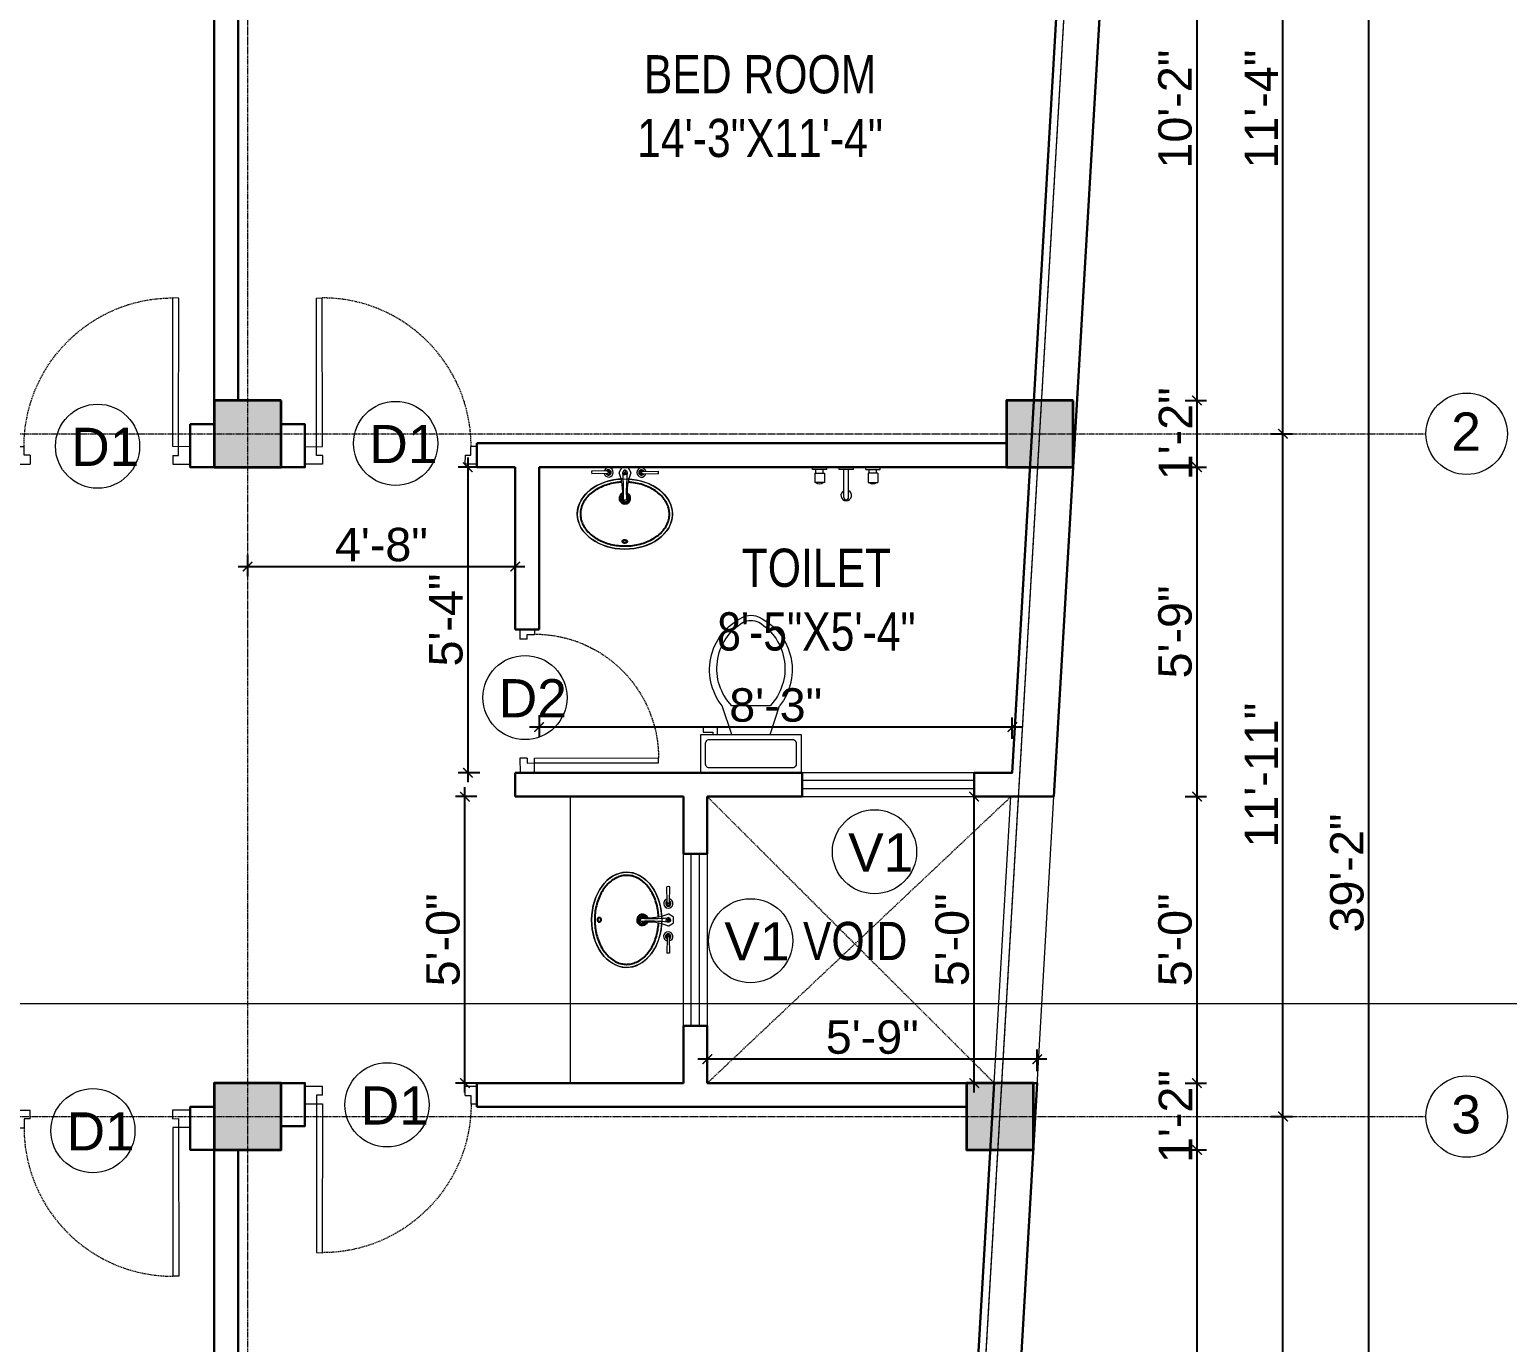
# Model space of a CAD drawing. Header units: inches. Extents: x 84707 to 107235, y 3922 to 10323.
# Drawn here: x 96107.5 to 96417.1, y 9798.5 to 10073.5 of the extents above; entities that cross this region are included whole.
import ezdxf

# ---------------------------------------------------------------- set-up
doc = ezdxf.new("R2010")
doc.units = ezdxf.units.IN
doc.header["$MEASUREMENT"] = 0
doc.linetypes.add('CENTER', pattern=[2, 1.25, -0.25, 0.25, -0.25])
doc.linetypes.add('HIDDEN', pattern=[0.375, 0.25, -0.125])
for name, color, linetype, lineweight in [('Annotate-Lite.w', 4, 'Continuous', 9), ('Annotations-Bold.w', 2, 'Continuous', 13), ('COLOUM', 3, 'Continuous', 35), ('DIM-2', 4, 'Continuous', 20), ('Door-Window.w', 4, 'Continuous', 15), ('Fittings', 9, 'Continuous', 5), ('furniture', 45, 'Continuous', 0), ('FURNT', 31, 'Continuous', 15), ('HA', 254, 'Continuous', 9), ('hatch', 9, 'Continuous', 0), ('wall', 240, 'Continuous', 30), ('wall light', 6, 'Continuous', 18), ('window', 130, 'Continuous', 13)]:
    doc.layers.add(name, color=color, linetype=linetype, lineweight=lineweight)
doc.styles.add('ARAIL', font='arial.ttf')
doc.styles.add('DIM', font='arial.ttf', dxfattribs={"width": 0.8})
doc.styles.add('gaurav', font='arial.ttf')
doc.dimstyles.new('8 inch dim', dxfattribs={"dimtxt": 7, "dimasz": 2, "dimexe": 2, "dimexo": 1, "dimgap": 1, "dimtad": 1, "dimdec": 0, "dimzin": 3, "dimdsep": 46, "dimlunit": 4, "dimtxsty": 'ARAIL', "dimblk": 'ARCHTICK', "dimcen": 0.09, "dimdle": 2, "dimadec": 0, "dimazin": 0, "dimtfac": 1, "dimtdec": 0, "dimtix": 1, "dimtofl": 0, "dimtmove": 1, "dimatfit": 3, "dimldrblk": 'ARCHTICK', "dimfxlon": 1, "dimtolj": 1, "dimtzin": 0, "dimarcsym": 0})

# ---------------------------------------------------------------- blocks, each defined once
blk = doc.blocks.new('column 14')
at = {"layer": 'COLOUM'}
h = blk.add_hatch(color=256, dxfattribs=at)
h.dxf.hatch_style = 1
h.paths.add_polyline_path([(7, 7), (-7, 7), (-7, -7), (7, -7)])
blk.add_lwpolyline([(7, 7), (7, -7), (-7, -7), (-7, 7)], close=True, dxfattribs=at)
blk = doc.blocks.new('*U9')
at = {"layer": 'Door-Window.w', "ltscale": 3}
for p, q in [((11067.44, 10097.93), (11092.24, 10116.76)), ((11068.18, 10096.96), (11093, 10115.8)), ((11092.24, 10116.76), (11093, 10115.8)), ((11063.03, 10097.66), (11065.96, 10099.89)), ((11065.25, 10094.74), (11063.03, 10097.66)), ((11065.96, 10099.89), (11067.44, 10097.93)), ((11065.97, 10096.82), (11067.44, 10097.93)), ((11067.44, 10097.93), (11068.18, 10096.96)), ((11066.71, 10095.85), (11065.25, 10094.74)), ((11066.71, 10095.85), (11065.97, 10096.82)), ((11084.8, 10072.06), (11083.33, 10070.95)), ((11084.81, 10068.99), (11083.33, 10070.95)), ((11084.8, 10072.06), (11085.54, 10071.08)), ((11084.81, 10068.99), (11087.74, 10071.22)), ((11085.54, 10071.08), (11087, 10072.19)), ((11087.74, 10071.22), (11087, 10072.19))]:
    blk.add_line(p, q, dxfattribs=at)
at = {"layer": 'Door-Window.w', "color": 9, "linetype": 'HIDDEN', "lineweight": 18}
blk.add_arc((11068.18, 10096.96), 31.16, 307.2347, 37.1906, dxfattribs=at)
blk = doc.blocks.new('Toilet - top')
at = {"layer": 'furniture'}
for p, q in [((9.5, -6), (9.5, -2)), ((-10, -8.5), (-8, -8.5)), ((-10, -9.5), (-10, -8.5)), ((-8, -8.5), (-8, -8)), ((-7, -8), (-7, -9.5)), ((-4, -8), (-6, -14)), ((4, -8), (6, -14)), ((-7, -9.5), (-10, -9.5)), ((4, -14), (-4, -14))]:
    blk.add_line(p, q, dxfattribs=at)
blk.add_lwpolyline([(10.5, -8), (10.5, 0), (-10.5, 0), (-10.5, -8)], close=True, dxfattribs=at)
for points in [[(-9.5, -2), (-9.5, -6)], [(8.5, -1), (-8.5, -1)], [(-8.5, -7), (8.5, -7)]]:
    blk.add_lwpolyline(points, dxfattribs=at)
for centre, radius, start, end in [((-8.62, -1.88), 0.884, 81.8699, 188.1301), ((8.62, -1.88), 0.884, 351.8699, 98.1301), ((-8.62, -6.12), 0.884, 171.8699, 278.1301), ((8.62, -6.12), 0.884, 261.8699, 8.1301), ((3.52, -21.58), 12.17, 141.4691, 247.9714), ((4.2, -21.82), 11.33, 136.3677, 238.9468), ((-3.52, -21.58), 12.17, 292.0284, 38.5307), ((-4.2, -21.82), 11.33, 301.053, 43.6321), ((0, -27.88), 4, 245.7318, 294.2682), ((0, -29), 4, 254.8605, 285.1395)]:
    blk.add_arc(centre, radius, start, end, dxfattribs=at)
blk = doc.blocks.new('A$C604E024C')
at = {"layer": 'hatch', "color": 9, "linetype": 'ByBlock'}
for p, q in [((-107.3, 6.3), (-198.2, 8.5)), ((-101.1, 4.4), (-101.1, -4.4)), ((-101.1, 4.4), (-100.5, 4.4)), ((-100.5, 4.4), (-100.5, 0.6)), ((-100.5, 0.6), (-96.6, 0.6)), ((-100.5, 0), (-100.5, -3.8)), ((-100.5, 0), (-96.6, 0)), ((-96.6, 4.4), (-96.6, 0.6)), ((-96.6, 4.4), (-96, 4.4)), ((-96, 4.4), (-96, -3.8)), ((-5.6, 4.4), (-5.6, -4.4)), ((-5.6, 4.4), (-5, 4.4)), ((-5, 4.4), (-5, -3.8)), ((0, 12.9), (0, -12.9)), ((1.2, 4.4), (1.2, -4.4)), ((1.2, 4.4), (3.5, 4.4)), ((1.8, 3.8), (1.8, 0.6)), ((1.8, 3.8), (3.5, 3.8)), ((1.8, 0.6), (3.5, 0.6)), ((100.4, 2.2), (101, 2.4)), ((107.3, 6.3), (198.2, 8.5)), ((199.2, 7.5), (199.2, -7.5)), ((-107.3, -6.3), (-198.2, -8.5)), ((-101.1, -4.4), (-100.5, -4.4)), ((-100.5, -3.8), (-100.5, -4.4)), ((-96.6, 0), (-96.6, -4.4)), ((-96.6, -4.4), (-96, -4.4)), ((-96, -3.8), (-96, -4.4)), ((-5.6, -4.4), (-1.2, -4.4)), ((-5, -3.8), (-1.2, -3.8)), ((-1.2, -3.8), (-1.2, -4.4)), ((1.2, -4.4), (3.5, -4.4)), ((1.8, 0), (1.8, -3.8)), ((1.8, 0), (3.5, 0)), ((1.8, -3.8), (3.5, -3.8)), ((100.4, -2.2), (101, -2.4)), ((107.3, -6.3), (198.2, -8.5))]:
    blk.add_line(p, q, dxfattribs=at)
for points in [[(34.8, -2.5), (34.8, -2.5, 0.267949), (34.8, 2.5), (19.6, 28.9, 0.267949), (15.2, 31.4), (-15.2, 31.4, 0.267949), (-19.6, 28.9), (-34.8, 2.5, 0.267949), (-34.8, -2.5)], [(0, 12.9), (-4.6, 12.9, 0.267949), (-8.9, 10.4), (-13.5, 2.5, 0.267949), (-13.5, -2.5), (-8.9, -10.4, 0.267949), (-4.6, -12.9), (0, -12.9)], [(0, 12.9), (4.6, 12.9, -0.267949), (8.9, 10.4), (13.5, 2.5, -0.267949), (13.5, -2.5), (8.9, -10.4, -0.267949), (4.6, -12.9), (0, -12.9)], [(-14.6, -149.3, 0.267949), (-14.6, -154.3), (-9.4, -163.2, 0.267949), (-5.1, -165.7), (0, -165.7)], [(14.6, -149.3, -0.267949), (14.6, -154.3), (9.5, -163.2, -0.267949), (5.2, -165.7), (0, -165.7)]]:
    blk.add_lwpolyline(points, format="xyb", dxfattribs=at)
for centre, radius, start, end in [((-148.2, 0), 51.6, 171.62848, 188.37152), ((-198.2, 7.5), 1, 88.57669, 180), ((-98.6, 0), 27.8, 193.93526, 166.06474), ((-98.6, 0), 16.1, 203.47719, 156.52281), ((-98.6, 0), 13.6, 207.82536, 152.17464), ((-98.6, 0), 10.7, 215.76651, 144.23349), ((3.5, 2.2), 2.2, 301.40481, 90), ((3.5, 2.2), 1.6, 270, 90.01417), ((3.5, -1.9), 2.5, 270, 62.70974), ((98.6, 0), 27.8, 13.93526, 346.06474), ((98.6, 0), 16.1, 23.47719, 336.52281), ((98.6, 0), 13.6, 27.82536, 332.17464), ((98.6, 0), 10.7, 35.76651, 324.23349), ((198.2, 7.5), 1, 0, 91.42331), ((-198.2, -7.5), 1, 180, 271.42331), ((-325.4, -117.3), 312.4, 354.13327, 21.56539), ((-1093.1, -109.8), 1085, 357.18281, 5.67785), ((3.5, -1.9), 1.9, 270, 90), ((1083.5, -109.3), 1075.4, 174.30277, 182.87364), ((324.5, -117.1), 311.5, 158.41566, 185.92552), ((198.2, -7.5), 1, 268.57669, 0)]:
    blk.add_arc(centre, radius, start, end, dxfattribs=at)
blk.add_ellipse((98.6, 0), major_axis=(0, 4.4), ratio=0.647537, start_param=-0.996154, end_param=4.137747, dxfattribs=at)
blk.add_open_spline([(100.4, 2.2), (100.2, 2.6), (100, 2.9), (99.5, 3.4), (99.3, 3.6), (98.9, 3.8), (98.7, 3.8), (98.6, 3.8), (98.4, 3.8), (98.1, 3.7), (97.7, 3.5), (97.5, 3.3), (97.1, 2.8), (96.9, 2.5), (96.6, 1.8), (96.5, 1.3), (96.3, 0.3), (96.3, -0.3), (96.5, -1.6), (96.7, -2.1), (97.1, -2.9), (97.4, -3.2), (97.9, -3.6), (98.1, -3.7), (98.6, -3.8), (98.8, -3.8), (99.3, -3.6), (99.6, -3.4), (100, -2.9), (100.2, -2.6), (100.4, -2.2)], degree=3, knots=[5.296065, 5.296065, 5.296065, 5.296065, 5.668493, 5.668493, 6.044953, 6.044953, 6.283185, 6.283185, 6.283185, 6.618814, 6.618814, 6.954443, 6.954443, 7.290072, 7.290072, 7.6257, 7.6257, 8.094621, 8.094621, 8.563542, 8.563542, 8.940002, 8.940002, 9.316461, 9.316461, 9.692921, 9.692921, 10.069381, 10.069381, 10.411893, 10.411893, 10.411893, 10.411893], dxfattribs=at)
blk = doc.blocks.new('basin')
at = {"layer": 'furniture', "lineweight": -3}
for radius, start, end in [(1.14, 113.503, 66.2712), (0.79, 126.715, 52.8739)]:
    blk.add_arc((134195.31, -39122.53), radius, start, end, dxfattribs=at)
at = {"layer": 'furniture'}
blk.add_ellipse((134195.31, -39125.83), major_axis=(-9.97, 0), ratio=0.736887, start_param=4.757716, end_param=10.948885, dxfattribs=at)
at = {"layer": 'furniture', "linetype": 'ByBlock'}
blk.add_ellipse((134195.31, -39125.83), major_axis=(9.97, 0), ratio=0.736887, dxfattribs=at)
at = {"layer": 'furniture', "lineweight": -3}
blk.add_ellipse((134195.31, -39131.57), major_axis=(0.448, 0), ratio=0.674502, dxfattribs=at)
blk.add_open_spline([(134194.69, -39119.15), (134194.32, -39119.17), (134193.96, -39119.2), (134193.09, -39119.32), (134192.57, -39119.42), (134191.58, -39119.69), (134191.1, -39119.85), (134190.19, -39120.23), (134189.76, -39120.45), (134188.95, -39120.93), (134188.57, -39121.2), (134187.89, -39121.77), (134187.59, -39122.07), (134187.06, -39122.71), (134186.83, -39123.04), (134186.45, -39123.73), (134186.3, -39124.08), (134186.09, -39124.79), (134186.03, -39125.15), (134185.99, -39125.61), (134185.99, -39125.72), (134185.99, -39125.83), (134185.99, -39126.08), (134186.01, -39126.34), (134186.11, -39126.94), (134186.2, -39127.29), (134186.47, -39127.97), (134186.64, -39128.31), (134187.06, -39128.96), (134187.31, -39129.28), (134187.88, -39129.88), (134188.2, -39130.16), (134188.9, -39130.7), (134189.28, -39130.94), (134190.1, -39131.39), (134190.53, -39131.59), (134191.45, -39131.93), (134191.92, -39132.08), (134192.9, -39132.31), (134193.4, -39132.4), (134194.43, -39132.51), (134194.94, -39132.53), (134195.97, -39132.52), (134196.49, -39132.48), (134197.5, -39132.35), (134198, -39132.25), (134198.97, -39132), (134199.44, -39131.84), (134200.34, -39131.48), (134200.76, -39131.27), (134201.56, -39130.8), (134201.93, -39130.55), (134202.61, -39130), (134202.91, -39129.71), (134203.45, -39129.1), (134203.69, -39128.78), (134204.08, -39128.12), (134204.24, -39127.78), (134204.48, -39127.09), (134204.56, -39126.74), (134204.64, -39126.04), (134204.64, -39125.69), (134204.57, -39124.98), (134204.49, -39124.62), (134204.25, -39123.91), (134204.09, -39123.56), (134203.69, -39122.89), (134203.45, -39122.56), (134202.89, -39121.93), (134202.58, -39121.63), (134201.88, -39121.07), (134201.49, -39120.81), (134200.67, -39120.35), (134200.22, -39120.13), (134199.3, -39119.77), (134198.81, -39119.62), (134197.81, -39119.37), (134197.29, -39119.28), (134196.49, -39119.19), (134196.22, -39119.16), (134195.94, -39119.15)], degree=3, knots=[4.778413, 4.778413, 4.778413, 4.778413, 4.89303, 4.89303, 5.060537, 5.060537, 5.228045, 5.228045, 5.395552, 5.395552, 5.56306, 5.56306, 5.730567, 5.730567, 5.898075, 5.898075, 6.065582, 6.065582, 6.233089, 6.233089, 6.283185, 6.283185, 6.283185, 6.401225, 6.401225, 6.564378, 6.564378, 6.727532, 6.727532, 6.890685, 6.890685, 7.053839, 7.053839, 7.216992, 7.216992, 7.380146, 7.380146, 7.543299, 7.543299, 7.706452, 7.706452, 7.869606, 7.869606, 8.032759, 8.032759, 8.195913, 8.195913, 8.359066, 8.359066, 8.52222, 8.52222, 8.685373, 8.685373, 8.848527, 8.848527, 9.01168, 9.01168, 9.174834, 9.174834, 9.337987, 9.337987, 9.501141, 9.501141, 9.668648, 9.668648, 9.836155, 9.836155, 10.003663, 10.003663, 10.17117, 10.17117, 10.338678, 10.338678, 10.506185, 10.506185, 10.673693, 10.673693, 10.8412, 10.8412, 10.929386, 10.929386, 10.929386, 10.929386], dxfattribs=at)
at = {"layer": 'furniture'}
blk.add_open_spline([(134195.86, -39131.57), (134195.86, -39131.55), (134195.86, -39131.52), (134195.84, -39131.46), (134195.83, -39131.44), (134195.79, -39131.36), (134195.75, -39131.32), (134195.66, -39131.25), (134195.6, -39131.23), (134195.46, -39131.18), (134195.36, -39131.16), (134195.17, -39131.17), (134195.07, -39131.2), (134194.94, -39131.27), (134194.9, -39131.3), (134194.83, -39131.37), (134194.8, -39131.4), (134194.77, -39131.48), (134194.76, -39131.52), (134194.75, -39131.6), (134194.76, -39131.65), (134194.79, -39131.73), (134194.81, -39131.76), (134194.87, -39131.83), (134194.9, -39131.86), (134194.98, -39131.9), (134195.02, -39131.92), (134195.15, -39131.97), (134195.25, -39131.99), (134195.44, -39131.98), (134195.54, -39131.95), (134195.67, -39131.89), (134195.72, -39131.85), (134195.79, -39131.78), (134195.81, -39131.75), (134195.85, -39131.67), (134195.86, -39131.63), (134195.86, -39131.58), (134195.86, -39131.58), (134195.86, -39131.57)], degree=3, knots=[0, 0, 0, 0, 0.188397, 0.188397, 0.376794, 0.376794, 0.73698, 0.73698, 1.097166, 1.097166, 1.657793, 1.657793, 2.21842, 2.21842, 2.564182, 2.564182, 2.840364, 2.840364, 3.116547, 3.116547, 3.39273, 3.39273, 3.668913, 3.668913, 3.945096, 3.945096, 4.221279, 4.221279, 4.783807, 4.783807, 5.346334, 5.346334, 5.697184, 5.697184, 5.974645, 5.974645, 6.252106, 6.252106, 6.283185, 6.283185, 6.283185, 6.283185], dxfattribs=at)
at = {"layer": 'furniture', "xscale": 0.03499430959345774, "yscale": 0.03499430959345774, "zscale": 0.03499430959345774, "rotation": 359.9929103328581}
blk.add_blockref('A$C604E024C', (134195.31, -39117.12), dxfattribs=at)
blk = doc.blocks.new('_ArchTick')
at = {"color": 0, "linetype": 'ByBlock', "const_width": 0.15}
blk.add_lwpolyline([(-0.5, -0.5), (0.5, 0.5)], dxfattribs=at)
blk = doc.blocks.new('*D114')
at = {"layer": 'Defpoints', "color": 0, "transparency": 16777216}
for p in [(96249.49, 9857.86), (96249.49, 9852.84), (96318.61, 9852.84)]:
    blk.add_point(p, dxfattribs=at)
at = {"layer": 'DIM-2', "color": 0, "lineweight": -2, "transparency": 16777216}
for p, q in [((96249.49, 9855.36), (96249.49, 9859.86)), ((96318.61, 9855.36), (96318.61, 9859.86)), ((96320.61, 9857.86), (96247.49, 9857.86))]:
    blk.add_line(p, q, dxfattribs=at)
at = {"layer": 'DIM-2', "color": 0, "lineweight": -2, "transparency": 16777216, "xscale": 2, "yscale": 2, "zscale": 2, "rotation": 180}
blk.add_blockref('_ArchTick', (96249.49, 9857.86), dxfattribs=at)
at = {"layer": 'DIM-2', "color": 0, "lineweight": -2, "transparency": 16777216, "xscale": 2, "yscale": 2, "zscale": 2}
blk.add_blockref('_ArchTick', (96318.61, 9857.86), dxfattribs=at)
at = {"layer": 'DIM-2', "color": 0, "transparency": 16777216, "insert": (96284.05, 9862.44), "char_height": 7, "attachment_point": 5, "style": 'ARAIL'}
blk.add_mtext('\\A1;5\'-9"', dxfattribs=at)
blk = doc.blocks.new('*D90')
at = {"layer": 'Defpoints', "color": 0, "transparency": 16777216}
for p in [(96334.07, 10117.84), (96326.14, 9995.84), (96352.07, 9995.84)]:
    blk.add_point(p, dxfattribs=at)
at = {"layer": 'DIM-2', "color": 0, "lineweight": -2, "transparency": 16777216}
for p, q in [((96352.07, 10119.84), (96352.07, 9993.84)), ((96349.57, 10117.84), (96354.07, 10117.84)), ((96349.57, 9995.84), (96354.07, 9995.84))]:
    blk.add_line(p, q, dxfattribs=at)
at = {"layer": 'DIM-2', "color": 0, "lineweight": -2, "transparency": 16777216, "xscale": 2, "yscale": 2, "zscale": 2}
for p, rotation in [((96352.07, 10117.84), 90), ((96352.07, 9995.84), 270)]:
    blk.add_blockref('_ArchTick', p, dxfattribs=dict(at, rotation=rotation))
at = {"layer": 'DIM-2', "color": 0, "transparency": 16777216, "insert": (96347.5, 10056.84), "char_height": 7, "attachment_point": 5, "rotation": 90, "style": 'ARAIL'}
blk.add_mtext('\\A1;10\'-2"', dxfattribs=at)
blk = doc.blocks.new('*D91')
at = {"layer": 'Defpoints', "color": 0, "transparency": 16777216}
for p in [(96326.14, 9995.84), (96326.14, 9981.84), (96352.07, 9981.84)]:
    blk.add_point(p, dxfattribs=at)
at = {"layer": 'DIM-2', "color": 0, "lineweight": -2, "transparency": 16777216}
for p, q in [((96352.07, 9997.84), (96352.07, 9979.84)), ((96349.57, 9995.84), (96354.07, 9995.84)), ((96349.57, 9981.84), (96354.07, 9981.84))]:
    blk.add_line(p, q, dxfattribs=at)
at = {"layer": 'DIM-2', "color": 0, "lineweight": -2, "transparency": 16777216, "xscale": 2, "yscale": 2, "zscale": 2}
for p, rotation in [((96352.07, 9995.84), 90), ((96352.07, 9981.84), 270)]:
    blk.add_blockref('_ArchTick', p, dxfattribs=dict(at, rotation=rotation))
at = {"layer": 'DIM-2', "color": 0, "transparency": 16777216, "insert": (96347.56, 9988.84), "char_height": 7, "attachment_point": 5, "rotation": 90, "style": 'ARAIL'}
blk.add_mtext('\\A1;1\'-2"', dxfattribs=at)
blk = doc.blocks.new('*D92')
at = {"layer": 'Defpoints', "color": 0, "transparency": 16777216}
for p in [(96326.14, 9981.84), (96322.11, 9912.84), (96352.07, 9912.84)]:
    blk.add_point(p, dxfattribs=at)
at = {"layer": 'DIM-2', "color": 0, "lineweight": -2, "transparency": 16777216}
for p, q in [((96352.07, 9983.84), (96352.07, 9910.84)), ((96349.57, 9981.84), (96354.07, 9981.84)), ((96349.57, 9912.84), (96354.07, 9912.84))]:
    blk.add_line(p, q, dxfattribs=at)
at = {"layer": 'DIM-2', "color": 0, "lineweight": -2, "transparency": 16777216, "xscale": 2, "yscale": 2, "zscale": 2}
for p, rotation in [((96352.07, 9981.84), 90), ((96352.07, 9912.84), 270)]:
    blk.add_blockref('_ArchTick', p, dxfattribs=dict(at, rotation=rotation))
at = {"layer": 'DIM-2', "color": 0, "transparency": 16777216, "insert": (96347.5, 9947.34), "char_height": 7, "attachment_point": 5, "rotation": 90, "style": 'ARAIL'}
blk.add_mtext('\\A1;5\'-9"', dxfattribs=at)
blk = doc.blocks.new('*D93')
at = {"layer": 'Defpoints', "color": 0, "transparency": 16777216}
for p in [(96322.11, 9912.84), (96318.61, 9852.84), (96352.07, 9852.84)]:
    blk.add_point(p, dxfattribs=at)
at = {"layer": 'DIM-2', "color": 0, "lineweight": -2, "transparency": 16777216}
for p, q in [((96349.57, 9912.84), (96354.07, 9912.84)), ((96352.07, 9914.84), (96352.07, 9850.84)), ((96349.57, 9852.84), (96354.07, 9852.84))]:
    blk.add_line(p, q, dxfattribs=at)
at = {"layer": 'DIM-2', "color": 0, "lineweight": -2, "transparency": 16777216, "xscale": 2, "yscale": 2, "zscale": 2}
for p, rotation in [((96352.07, 9912.84), 90), ((96352.07, 9852.84), 270)]:
    blk.add_blockref('_ArchTick', p, dxfattribs=dict(at, rotation=rotation))
at = {"layer": 'DIM-2', "color": 0, "transparency": 16777216, "insert": (96347.5, 9882.84), "char_height": 7, "attachment_point": 5, "rotation": 90, "style": 'ARAIL'}
blk.add_mtext('\\A1;5\'-0"', dxfattribs=at)
blk = doc.blocks.new('*D94')
at = {"layer": 'Defpoints', "color": 0, "transparency": 16777216}
for p in [(96318.61, 9852.84), (96317.8, 9838.84), (96352.07, 9838.84)]:
    blk.add_point(p, dxfattribs=at)
at = {"layer": 'DIM-2', "color": 0, "lineweight": -2, "transparency": 16777216}
for p, q in [((96352.07, 9854.84), (96352.07, 9836.84)), ((96349.57, 9852.84), (96354.07, 9852.84)), ((96349.57, 9838.84), (96354.07, 9838.84))]:
    blk.add_line(p, q, dxfattribs=at)
at = {"layer": 'DIM-2', "color": 0, "lineweight": -2, "transparency": 16777216, "xscale": 2, "yscale": 2, "zscale": 2}
for p, rotation in [((96352.07, 9852.84), 90), ((96352.07, 9838.84), 270)]:
    blk.add_blockref('_ArchTick', p, dxfattribs=dict(at, rotation=rotation))
at = {"layer": 'DIM-2', "color": 0, "transparency": 16777216, "insert": (96347.56, 9845.84), "char_height": 7, "attachment_point": 5, "rotation": 90, "style": 'ARAIL'}
blk.add_mtext('\\A1;1\'-2"', dxfattribs=at)
blk = doc.blocks.new('*D95')
at = {"layer": 'Defpoints', "color": 0, "transparency": 16777216}
for p in [(96317.8, 9838.84), (96307.48, 9675.84), (96352.07, 9675.84)]:
    blk.add_point(p, dxfattribs=at)
at = {"layer": 'DIM-2', "color": 0, "lineweight": -2, "transparency": 16777216}
for p, q in [((96349.57, 9838.84), (96354.07, 9838.84)), ((96352.07, 9840.84), (96352.07, 9673.84)), ((96349.57, 9675.84), (96354.07, 9675.84))]:
    blk.add_line(p, q, dxfattribs=at)
at = {"layer": 'DIM-2', "color": 0, "lineweight": -2, "transparency": 16777216, "xscale": 2, "yscale": 2, "zscale": 2}
for p, rotation in [((96352.07, 9838.84), 90), ((96352.07, 9675.84), 270)]:
    blk.add_blockref('_ArchTick', p, dxfattribs=dict(at, rotation=rotation))
at = {"layer": 'DIM-2', "color": 0, "transparency": 16777216, "insert": (96347.49, 9757.34), "char_height": 7, "attachment_point": 5, "rotation": 90, "style": 'ARAIL'}
blk.add_mtext('\\A1;13\'-7"', dxfattribs=at)
blk = doc.blocks.new('*D97')
at = {"layer": 'Defpoints', "color": 0, "transparency": 16777216}
for p in [(96310.8, 9845.84), (96370.07, 9845.84), (96300.48, 9668.84)]:
    blk.add_point(p, dxfattribs=at)
at = {"layer": 'DIM-2', "color": 0, "lineweight": -2, "transparency": 16777216}
for p, q in [((96370.07, 9666.84), (96370.07, 9847.84)), ((96367.57, 9845.84), (96372.07, 9845.84)), ((96367.57, 9668.84), (96372.07, 9668.84))]:
    blk.add_line(p, q, dxfattribs=at)
at = {"layer": 'DIM-2', "color": 0, "lineweight": -2, "transparency": 16777216, "xscale": 2, "yscale": 2, "zscale": 2}
for p, rotation in [((96370.07, 9845.84), 90), ((96370.07, 9668.84), 270)]:
    blk.add_blockref('_ArchTick', p, dxfattribs=dict(at, rotation=rotation))
at = {"layer": 'DIM-2', "color": 0, "transparency": 16777216, "insert": (96365.5, 9757.34), "char_height": 7, "attachment_point": 5, "rotation": 90, "style": 'ARAIL'}
blk.add_mtext('\\A1;14\'-9"', dxfattribs=at)
blk = doc.blocks.new('*D98')
at = {"layer": 'Defpoints', "color": 0, "transparency": 16777216}
for p in [(96334.07, 10131.84), (96388.07, 10131.84), (96307.48, 9661.84)]:
    blk.add_point(p, dxfattribs=at)
at = {"layer": 'DIM-2', "color": 0, "lineweight": -2, "transparency": 16777216}
for p, q in [((96388.07, 9659.84), (96388.07, 10133.84)), ((96385.57, 10131.84), (96390.07, 10131.84)), ((96385.57, 9661.84), (96390.07, 9661.84))]:
    blk.add_line(p, q, dxfattribs=at)
at = {"layer": 'DIM-2', "color": 0, "lineweight": -2, "transparency": 16777216, "xscale": 2, "yscale": 2, "zscale": 2}
for p, rotation in [((96388.07, 10131.84), 90), ((96388.07, 9661.84), 270)]:
    blk.add_blockref('_ArchTick', p, dxfattribs=dict(at, rotation=rotation))
at = {"layer": 'DIM-2', "color": 0, "transparency": 16777216, "insert": (96383.49, 9896.84), "char_height": 7, "attachment_point": 5, "rotation": 90, "style": 'ARAIL'}
blk.add_mtext('\\A1;39\'-2"', dxfattribs=at)
blk = doc.blocks.new('*D99')
at = {"layer": 'Defpoints', "color": 0, "transparency": 16777216}
for p in [(96319.14, 9988.84), (96370.07, 9988.84), (96310.8, 9845.84)]:
    blk.add_point(p, dxfattribs=at)
at = {"layer": 'DIM-2', "color": 0, "lineweight": -2, "transparency": 16777216}
for p, q in [((96370.07, 9843.84), (96370.07, 9990.84)), ((96367.57, 9988.84), (96372.07, 9988.84)), ((96367.57, 9845.84), (96372.07, 9845.84))]:
    blk.add_line(p, q, dxfattribs=at)
at = {"layer": 'DIM-2', "color": 0, "lineweight": -2, "transparency": 16777216, "xscale": 2, "yscale": 2, "zscale": 2}
for p, rotation in [((96370.07, 9988.84), 90), ((96370.07, 9845.84), 270)]:
    blk.add_blockref('_ArchTick', p, dxfattribs=dict(at, rotation=rotation))
at = {"layer": 'DIM-2', "color": 0, "transparency": 16777216, "insert": (96365.56, 9917.34), "char_height": 7, "attachment_point": 5, "rotation": 90, "style": 'ARAIL'}
blk.add_mtext('\\A1;11\'-11"', dxfattribs=at)
blk = doc.blocks.new('*D100')
at = {"layer": 'Defpoints', "color": 0, "transparency": 16777216}
for p in [(96327.07, 10124.84), (96370.07, 10124.84), (96319.14, 9988.84)]:
    blk.add_point(p, dxfattribs=at)
at = {"layer": 'DIM-2', "color": 0, "lineweight": -2, "transparency": 16777216}
for p, q in [((96370.07, 9986.84), (96370.07, 10126.84)), ((96367.57, 10124.84), (96372.07, 10124.84)), ((96367.57, 9988.84), (96372.07, 9988.84))]:
    blk.add_line(p, q, dxfattribs=at)
at = {"layer": 'DIM-2', "color": 0, "lineweight": -2, "transparency": 16777216, "xscale": 2, "yscale": 2, "zscale": 2}
for p, rotation in [((96370.07, 10124.84), 90), ((96370.07, 9988.84), 270)]:
    blk.add_blockref('_ArchTick', p, dxfattribs=dict(at, rotation=rotation))
at = {"layer": 'DIM-2', "color": 0, "transparency": 16777216, "insert": (96365.56, 10056.84), "char_height": 7, "attachment_point": 5, "rotation": 90, "style": 'ARAIL'}
blk.add_mtext('\\A1;11\'-4"', dxfattribs=at)
blk = doc.blocks.new('*D115')
at = {"layer": 'Defpoints', "color": 0, "transparency": 16777216}
for p in [(96305.39, 9912.84), (96305.39, 9912.84), (96303.8, 9852.84)]:
    blk.add_point(p, dxfattribs=at)
at = {"layer": 'DIM-2', "color": 0, "lineweight": -2, "transparency": 16777216}
for p, q in [((96305.39, 9850.84), (96305.39, 9914.84)), ((96305.39, 9912.84), (96307.39, 9912.84)), ((96304.8, 9852.84), (96307.39, 9852.84))]:
    blk.add_line(p, q, dxfattribs=at)
at = {"layer": 'DIM-2', "color": 0, "lineweight": -2, "transparency": 16777216, "xscale": 2, "yscale": 2, "zscale": 2}
for p, rotation in [((96305.39, 9912.84), 90), ((96305.39, 9852.84), 270)]:
    blk.add_blockref('_ArchTick', p, dxfattribs=dict(at, rotation=rotation))
at = {"layer": 'DIM-2', "color": 0, "transparency": 16777216, "insert": (96300.81, 9882.84), "char_height": 7, "attachment_point": 5, "rotation": 90, "style": 'ARAIL'}
blk.add_mtext('\\A1;5\'-0"', dxfattribs=at)
blk = doc.blocks.new('*D332')
at = {"layer": 'Defpoints', "color": 0, "transparency": 16777216}
for p in [(96153.2, 9972.02), (96209.27, 9972.02), (96209.27, 9961.01)]:
    blk.add_point(p, dxfattribs=at)
at = {"layer": 'DIM-2', "color": 0, "lineweight": -2, "transparency": 16777216}
for p, q in [((96153.2, 9963.51), (96153.2, 9959.01)), ((96209.27, 9963.51), (96209.27, 9959.01)), ((96151.2, 9961.01), (96211.27, 9961.01))]:
    blk.add_line(p, q, dxfattribs=at)
at = {"layer": 'DIM-2', "color": 0, "lineweight": -2, "transparency": 16777216, "xscale": 2, "yscale": 2, "zscale": 2, "rotation": 180}
blk.add_blockref('_ArchTick', (96153.2, 9961.01), dxfattribs=at)
at = {"layer": 'DIM-2', "color": 0, "lineweight": -2, "transparency": 16777216, "xscale": 2, "yscale": 2, "zscale": 2}
blk.add_blockref('_ArchTick', (96209.27, 9961.01), dxfattribs=at)
at = {"layer": 'DIM-2', "color": 0, "transparency": 16777216, "insert": (96181.23, 9965.59), "char_height": 7, "attachment_point": 5, "style": 'ARAIL'}
blk.add_mtext('\\A1;4\'-8"', dxfattribs=at)
blk = doc.blocks.new('*D688')
at = {"layer": 'Defpoints', "color": 0, "transparency": 16777216}
for p in [(96209.27, 9981.84), (96199.33, 9917.84), (96209.36, 9917.84)]:
    blk.add_point(p, dxfattribs=at)
at = {"layer": 'DIM-2', "color": 0, "lineweight": -2, "transparency": 16777216}
for p, q in [((96199.33, 9983.84), (96199.33, 9915.84)), ((96201.83, 9981.84), (96197.33, 9981.84)), ((96201.83, 9917.84), (96197.33, 9917.84))]:
    blk.add_line(p, q, dxfattribs=at)
at = {"layer": 'DIM-2', "color": 0, "lineweight": -2, "transparency": 16777216, "xscale": 2, "yscale": 2, "zscale": 2}
for p, rotation in [((96199.33, 9981.84), 90), ((96199.33, 9917.84), 270)]:
    blk.add_blockref('_ArchTick', p, dxfattribs=dict(at, rotation=rotation))
at = {"layer": 'DIM-2', "color": 0, "transparency": 16777216, "insert": (96194.77, 9949.84), "char_height": 7, "attachment_point": 5, "rotation": 90, "style": 'ARAIL'}
blk.add_mtext('\\A1;5\'-4"', dxfattribs=at)
blk = doc.blocks.new('*D689')
at = {"layer": 'Defpoints', "color": 0, "transparency": 16777216}
for p in [(96214.27, 9947.84), (96214.27, 9927.42), (96313.39, 9917.84)]:
    blk.add_point(p, dxfattribs=at)
at = {"layer": 'DIM-2', "color": 0, "lineweight": -2, "transparency": 16777216}
for p, q in [((96214.27, 9929.92), (96214.27, 9925.42)), ((96313.39, 9924.92), (96313.39, 9929.42)), ((96315.39, 9927.42), (96212.27, 9927.42))]:
    blk.add_line(p, q, dxfattribs=at)
at = {"layer": 'DIM-2', "color": 0, "lineweight": -2, "transparency": 16777216, "xscale": 2, "yscale": 2, "zscale": 2, "rotation": 180}
blk.add_blockref('_ArchTick', (96214.27, 9927.42), dxfattribs=at)
at = {"layer": 'DIM-2', "color": 0, "lineweight": -2, "transparency": 16777216, "xscale": 2, "yscale": 2, "zscale": 2}
blk.add_blockref('_ArchTick', (96313.39, 9927.42), dxfattribs=at)
at = {"layer": 'DIM-2', "color": 0, "transparency": 16777216, "insert": (96263.83, 9931.99), "char_height": 7, "attachment_point": 5, "style": 'ARAIL'}
blk.add_mtext('\\A1;8\'-3"', dxfattribs=at)
blk = doc.blocks.new('*D690')
at = {"layer": 'Defpoints', "color": 0, "transparency": 16777216}
for p in [(96198.73, 9912.84), (96244.49, 9912.84), (96244.49, 9852.84)]:
    blk.add_point(p, dxfattribs=at)
at = {"layer": 'DIM-2', "color": 0, "lineweight": -2, "transparency": 16777216}
for p, q in [((96201.23, 9912.84), (96196.73, 9912.84)), ((96198.73, 9850.84), (96198.73, 9914.84)), ((96201.23, 9852.84), (96196.73, 9852.84))]:
    blk.add_line(p, q, dxfattribs=at)
at = {"layer": 'DIM-2', "color": 0, "lineweight": -2, "transparency": 16777216, "xscale": 2, "yscale": 2, "zscale": 2}
for p, rotation in [((96198.73, 9912.84), 90), ((96198.73, 9852.84), 270)]:
    blk.add_blockref('_ArchTick', p, dxfattribs=dict(at, rotation=rotation))
at = {"layer": 'DIM-2', "color": 0, "transparency": 16777216, "insert": (96194.16, 9882.84), "char_height": 7, "attachment_point": 5, "rotation": 90, "style": 'ARAIL'}
blk.add_mtext('\\A1;5\'-0"', dxfattribs=at)

msp = doc.modelspace()

# ---------------------------------------------------------------- linework, layer by layer
at = {"layer": 'Annotate-Lite.w', "ltscale": 0.005}
for centre in [(96121.77, 9986.24), (96184.21, 9986.82), (96211.31, 9933.59), (96284.52, 9901.29), (96258.57, 9882.66), (96182.41, 9848.29), (96120.8, 9842.87)]:
    msp.add_circle(centre, 8.81, dxfattribs=at)
at = {"layer": 'Annotations-Bold.w', "linetype": 'CENTER', "ltscale": 0.3}
for p, q in [((96153.2, 10234), (96153.2, 9580.07)), ((95913.78, 9988.84), (96400.03, 9988.84)), ((95913.78, 9845.84), (96400.03, 9845.84))]:
    msp.add_line(p, q, dxfattribs=at)
msp.add_lwpolyline([(96300.48, 9580.07), (96300.48, 9668.84), (96327.07, 10124.84), (96327.07, 10234)], dxfattribs=at)
at = {"layer": 'DIM-2'}
for p, direction in [((96319.14, 9988.84), (0.0582226, 0.9983036)), ((87688.48, 9869.52), (1, 0))]:
    msp.add_xline(p, direction, dxfattribs=at)
for centre in [(96408.57, 9988.84), (96408.57, 9845.84)]:
    msp.add_circle(centre, 8.53, dxfattribs=at)
at = {"layer": 'Fittings'}
for p, q in [((96271.52, 9981.34), (96271.52, 9981.84)), ((96274.52, 9981.84), (96271.52, 9981.84)), ((96274.52, 9981.34), (96271.52, 9981.34)), ((96272, 9980.61), (96274.04, 9980.61)), ((96272, 9980.61), (96272, 9978.61)), ((96272.25, 9980.61), (96272.25, 9981.34)), ((96273.79, 9980.61), (96273.79, 9981.34)), ((96274.04, 9980.61), (96274.04, 9978.61)), ((96274.52, 9981.34), (96274.52, 9981.84)), ((96277.1, 9981.34), (96277.1, 9981.84)), ((96280.1, 9981.84), (96277.1, 9981.84)), ((96280.1, 9981.34), (96277.1, 9981.34)), ((96278.1, 9975.52), (96278.1, 9981.34)), ((96279.1, 9975.52), (96279.1, 9981.34)), ((96280.1, 9981.34), (96280.1, 9981.84)), ((96282.68, 9981.34), (96282.68, 9981.84)), ((96285.68, 9981.84), (96282.68, 9981.84)), ((96282.68, 9981.34), (96285.68, 9981.34)), ((96285.2, 9980.61), (96283.16, 9980.61)), ((96283.16, 9980.61), (96283.16, 9978.61)), ((96283.41, 9980.61), (96283.41, 9981.34)), ((96284.94, 9980.61), (96284.94, 9981.34)), ((96285.2, 9980.61), (96285.2, 9978.61)), ((96285.68, 9981.34), (96285.68, 9981.84)), ((96274.04, 9978.61), (96272, 9978.61)), ((96283.16, 9978.61), (96285.2, 9978.61))]:
    msp.add_line(p, q, dxfattribs=at)
for centre, radius, start, end in [((96273.02, 9980.05, 0), 1.66, 240.1832, 299.8168), ((96284.18, 9980.05, 0), 1.66, 240.1832, 299.8168), ((96278.6, 9975.94, 0), 1.11, 116.7926, 63.2074), ((96278.6, 9975.52, 0), 0.5, 180, 0)]:
    msp.add_arc(centre, radius, start, end, dxfattribs=at)
at = {"layer": 'FURNT'}
msp.add_line((96220.84, 9852.77), (96220.84, 9912.84), dxfattribs=at)
at = {"layer": 'HA', "linetype": 'HIDDEN'}
for p, q in [((96249.49, 9912.84), (96309.6, 9852.84)), ((96249.49, 9852.84), (96313.1, 9912.84))]:
    msp.add_line(p, q, dxfattribs=at)
at = {"layer": 'wall'}
for p, q in [((96334.89, 10131.84), (96322.11, 9912.84)), ((96146.2, 9995.84), (96146.2, 10117.84)), ((96151.2, 9995.84), (96151.2, 10117.84)), ((96201.2, 9986.84), (96311.97, 9986.84)), ((96201.2, 9986.84), (96201.2, 9981.84)), ((96201.2, 9981.84), (96209.27, 9981.84)), ((96209.27, 9981.84), (96209.27, 9947.84)), ((96214.27, 9981.84), (96316.95, 9981.84)), ((96214.27, 9981.84), (96214.27, 9947.84)), ((96214.27, 9947.84), (96209.27, 9947.84)), ((96209.27, 9917.84), (96269.39, 9917.84)), ((96209.27, 9917.84), (96209.27, 9912.84)), ((96269.39, 9912.84), (96269.39, 9917.84)), ((96305.39, 9912.84), (96305.39, 9917.84)), ((96209.27, 9912.84), (96244.49, 9912.84)), ((96244.49, 9900.84), (96244.49, 9912.84)), ((96249.49, 9912.84), (96269.39, 9912.84)), ((96249.49, 9900.84), (96249.49, 9912.84)), ((96305.39, 9912.84), (96322.11, 9912.84)), ((96244.49, 9900.84), (96249.49, 9900.84)), ((96244.49, 9852.84), (96244.49, 9864.84)), ((96244.49, 9864.84), (96249.49, 9864.84)), ((96249.49, 9852.84), (96249.49, 9864.84)), ((96244.49, 9852.84), (96201.2, 9852.84)), ((96201.2, 9847.84), (96201.2, 9852.84)), ((96303.63, 9847.84), (96201.2, 9847.84)), ((96146.2, 9675.84), (96146.2, 9838.84)), ((96151.2, 9675.84), (96151.2, 9838.84))]:
    msp.add_line(p, q, dxfattribs=at)
for points in [[(96325.05, 10117.84), (96313.39, 9917.84), (96305.39, 9917.84)], [(96249.49, 9852.84), (96318.61, 9852.84), (96307.48, 9661.84), (96274.84, 9661.84)], [(96309.6, 9852.84), (96299.28, 9675.84)]]:
    msp.add_lwpolyline(points, dxfattribs=at)
for points in [[(96146.2, 9981.84), (96141.2, 9981.84), (96141.2, 9990.84), (96146.2, 9990.84)], [(96160.2, 9981.84), (96165.2, 9981.84), (96165.2, 9990.84), (96160.2, 9990.84)], [(96160.2, 9843.84), (96165.2, 9843.84), (96165.2, 9852.84), (96160.2, 9852.84)], [(96146.2, 9838.84), (96141.2, 9838.84), (96141.2, 9847.84), (96146.2, 9847.84)]]:
    msp.add_lwpolyline(points, close=True, dxfattribs=at)
at = {"layer": 'wall light'}
for points in [[(96309.6, 9852.84), (96313.1, 9912.84)], [(96318.58, 9852.32), (96322.11, 9912.84)]]:
    msp.add_lwpolyline(points, dxfattribs=at)
at = {"layer": 'window'}
for p, q in [((96305.39, 9917.84), (96269.39, 9917.84)), ((96305.39, 9916.22), (96269.39, 9916.22)), ((96305.39, 9914.47), (96269.39, 9914.47)), ((96269.39, 9912.84), (96305.39, 9912.84)), ((96244.49, 9864.84), (96244.49, 9900.84)), ((96246.12, 9864.84), (96246.12, 9900.84)), ((96247.87, 9864.84), (96247.87, 9900.84)), ((96249.49, 9900.84), (96249.49, 9864.84))]:
    msp.add_line(p, q, dxfattribs=at)

# ---------------------------------------------------------------- block references
at = {"layer": 'Door-Window.w', "linetype": 'ByBlock'}
for p, xscale, yscale, zscale, rotation in [((94774.7, -4930.36), -0.999790782091718, 0.999790782091718, 0.999790782091718, 307.1524242901597), ((97531.69, -4930.36), 0.999790782091718, 0.999790782091718, 0.999790782091718, 52.84757570984035), ((83780.68, 11031.95), -0.8331589850765594, 0.8331589850765594, 0.8331589850765594, 217.2660034294755), ((97531.69, 24764.98), -0.9997907820917175, 0.999790782091718, 0.999790782091718, 127.1524242901596), ((94774.7, 24760.05), 0.9997907820917175, 0.9997907820917175, 0.9997907820917175, 232.8475757098404)]:
    msp.add_blockref('*U9', p, dxfattribs=dict(at, xscale=xscale, yscale=yscale, zscale=zscale, rotation=rotation))
at = {"layer": 'Fittings', "color": 4, "lineweight": 15}
for p, rotation in [((-37836.93, 49527.96), 359.8162799008568), ((135788.54, 143956.2), 269.8162799008567)]:
    msp.add_blockref('basin', p, dxfattribs=dict(at, rotation=rotation))
at = {"layer": 'furniture', "extrusion": (0, 0, -1), "zscale": -1, "rotation": 180}
msp.add_blockref('Toilet - top', (-96258.63, 9917.84), dxfattribs=at)
at = {"layer": 'wall', "xscale": -1, "rotation": 270}
for p in [(96153.2, 9988.84), (96319.14, 9988.84), (96153.2, 9845.84), (96310.8, 9845.84)]:
    msp.add_blockref('column 14', p, dxfattribs=at)

# ---------------------------------------------------------------- texts
at = {"ltscale": 7, "char_height": 8, "width": 121.9318, "attachment_point": 8, "style": 'DIM'}
for s, insert in [('BED ROOM\\P14\'-3"X11\'-4"', (96260.55, 10046.69)), ('TOILET\\P8\'-5"X5\'-4"', (96272.35, 9943.33)), ('VOID', (96280.46, 9878.5))]:
    msp.add_mtext(s, dxfattribs=dict(at, insert=insert))
at = {"layer": 'Annotate-Lite.w', "ltscale": 0.005, "char_height": 8, "attachment_point": 1, "style": 'gaurav'}
for s, insert in [('D1', (96116.25, 9990.1)), ('D1', (96178.69, 9990.69)), ('D2', (96205.8, 9937.45)), ('V1', (96279, 9905.16)), ('V1', (96253.05, 9886.53)), ('D1', (96176.89, 9852.16)), ('D1', (96115.28, 9846.74))]:
    msp.add_mtext_dynamic_manual_height_columns(s, width=8, gutter_width=100, heights=[0], dxfattribs=dict(at, insert=insert))
at = {"layer": 'Annotations-Bold.w', "linetype": 'CENTER', "ltscale": 1.5, "char_height": 8, "attachment_point": 1, "style": 'ARAIL'}
for s, insert in [('2', (96405.33, 9993.3)), ('3', (96405.33, 9850.3))]:
    msp.add_mtext_dynamic_manual_height_columns(s, width=6.5393, gutter_width=100, heights=[0], dxfattribs=dict(at, insert=insert))

# ---------------------------------------------------------------- dimensions: what is measured, and where the dimension line sits
at = {"layer": 'DIM-2'}
for base, p1, p2, picture, middle in [((96388.07, 10131.84), (96307.48, 9661.84), (96334.07, 10131.84), '*D98', (96383.49, 9896.84)), ((96370.07, 10124.84), (96319.14, 9988.84), (96327.07, 10124.84), '*D100', (96365.56, 10056.84)), ((96352.07, 9995.84), (96334.07, 10117.84), (96326.14, 9995.84), '*D90', (96347.5, 10056.84)), ((96370.07, 9988.84), (96310.8, 9845.84), (96319.14, 9988.84), '*D99', (96365.56, 9917.34)), ((96199.33, 9917.84), (96209.27, 9981.84), (96209.36, 9917.84), '*D688', (96194.77, 9949.84)), ((96352.07, 9912.84), (96326.14, 9981.84), (96322.11, 9912.84), '*D92', (96347.5, 9947.34)), ((96198.73, 9912.84), (96244.49, 9852.84), (96244.49, 9912.84), '*D690', (96194.16, 9882.84)), ((96305.39, 9912.84), (96303.8, 9852.84), (96305.39, 9912.84), '*D115', (96300.81, 9882.84)), ((96352.07, 9852.84), (96322.11, 9912.84), (96318.61, 9852.84), '*D93', (96347.5, 9882.84)), ((96370.07, 9845.84), (96300.48, 9668.84), (96310.8, 9845.84), '*D97', (96365.5, 9757.34)), ((96352.07, 9675.84), (96317.8, 9838.84), (96307.48, 9675.84), '*D95', (96347.49, 9757.34))]:
    dim = msp.add_linear_dim(base=base, p1=p1, p2=p2, angle=90, dimstyle='8 inch dim', dxfattribs=at)
    dim.commit()
    dim.dimension.update_dxf_attribs({"geometry": picture, "text_midpoint": middle})
for base, p1, p2, picture, middle in [((96352.07, 9981.84), (96326.14, 9995.84), (96326.14, 9981.84), '*D91', (96352.07, 9988.84)), ((96352.07, 9838.84), (96318.61, 9852.84), (96317.8, 9838.84), '*D94', (96352.07, 9845.84))]:
    dim = msp.add_linear_dim(base=base, p1=p1, p2=p2, angle=90, dimstyle='8 inch dim', dxfattribs=at)
    dim.commit()
    dim.dimension.update_dxf_attribs({"geometry": picture, "text_midpoint": middle, "dimtype": 128})
for base, p1, p2, picture, middle in [((96209.27, 9961.01), (96153.2, 9972.02), (96209.27, 9972.02), '*D332', (96181.23, 9965.59)), ((96214.27, 9927.42), (96313.39, 9917.84), (96214.27, 9947.84), '*D689', (96263.83, 9931.99)), ((96249.49, 9857.86), (96318.61, 9852.84), (96249.49, 9852.84), '*D114', (96284.05, 9862.44))]:
    dim = msp.add_linear_dim(base=base, p1=p1, p2=p2, dimstyle='8 inch dim', dxfattribs=at)
    dim.commit()
    dim.dimension.update_dxf_attribs({"geometry": picture, "text_midpoint": middle})

doc.saveas('drawing.dxf')
